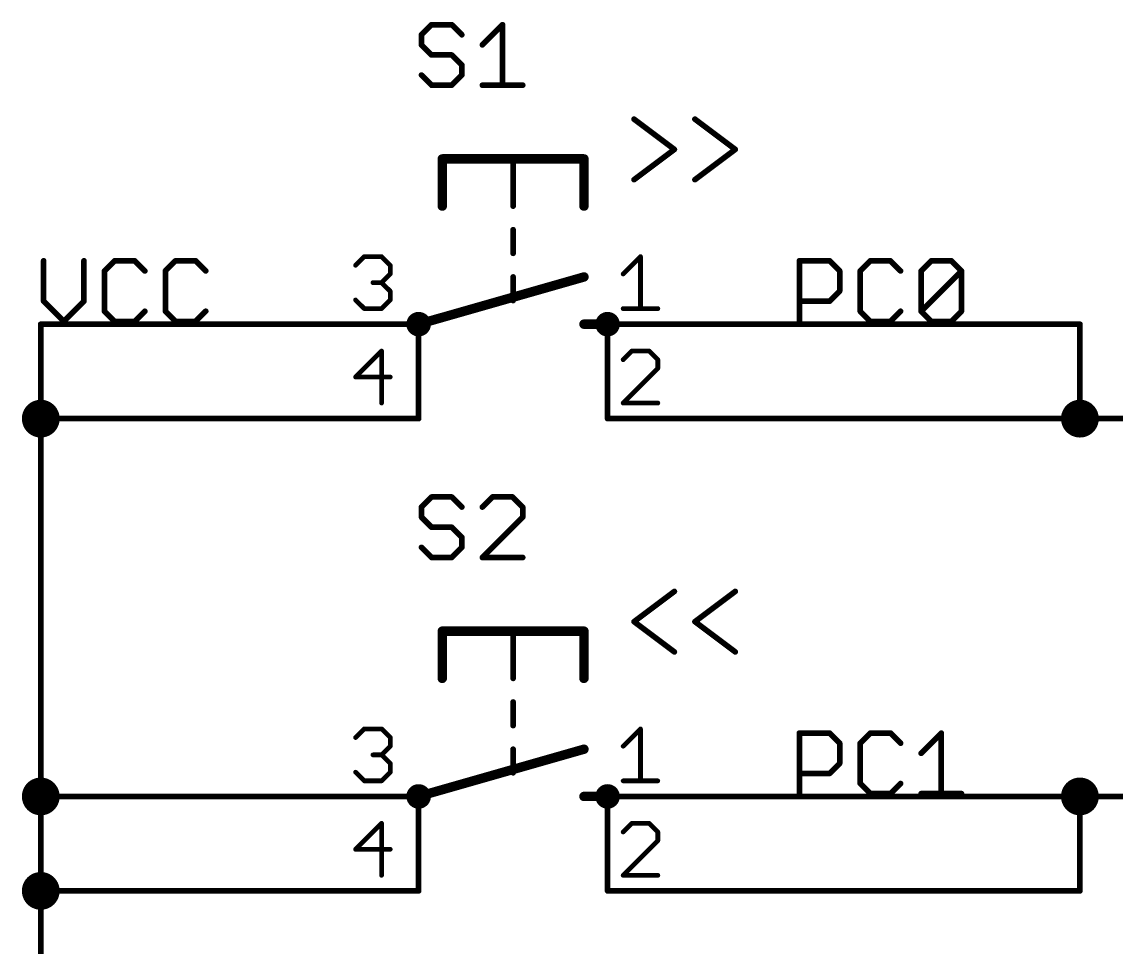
# Model space of a CAD drawing. Extents: x -13 to 211, y -15 to 133.
# Drawn here: x 121.41 to 150.83, y 107.71 to 132.59 of the extents above; entities that cross this region are included whole.
import ezdxf

# ---------------------------------------------------------------- set-up
doc = ezdxf.new("R2010")
doc.units = 0
for name, color, linetype in [('91', 94, 'CONTINUOUS'), ('94', 14, 'CONTINUOUS'), ('95', 251, 'CONTINUOUS'), ('96', 251, 'CONTINUOUS')]:
    doc.layers.add(name, color=color, linetype=linetype)

msp = doc.modelspace()

# ---------------------------------------------------------------- linework, layer by layer
at = {"layer": '91', "const_width": 0.1524}
for points in [[(121.92, 121.92), (121.92, 124.46)], [(121.92, 124.46), (129.54, 124.46)], [(139.7, 124.46), (149.86, 124.46)], [(149.86, 124.46), (149.86, 121.92)], [(121.92, 111.76), (121.92, 121.92)], [(129.54, 121.92), (121.92, 121.92)], [(139.7, 121.92), (149.86, 121.92)], [(121.92, 109.22), (121.92, 111.76)], [(129.54, 111.76), (121.92, 111.76)], [(139.7, 111.76), (149.86, 111.76)], [(149.86, 109.22), (149.86, 111.76)], [(121.92, 99.06), (121.92, 109.22)], [(129.54, 109.22), (121.92, 109.22)], [(139.7, 109.22), (149.86, 109.22)]]:
    msp.add_lwpolyline(points, dxfattribs=at)
at = {"layer": '91'}
for points, const_width in [([(121.9581, 124.46, 1), (121.8819, 124.46)], 0.0762), ([(121.92, 124.4981, 1), (121.92, 124.4219)], 0.0762), ([(129.54, 124.4219, 1), (129.54, 124.4981)], 0.0762), ([(139.7, 124.4981, 1), (139.7, 124.4219)], 0.0762), ([(149.8981, 124.46, 1), (149.8219, 124.46)], 0.0762), ([(149.86, 124.4219, 1), (149.86, 124.4981)], 0.0762), ([(121.92, 121.666, 1), (121.92, 122.174, 1), (121.92, 121.666)], 0.508), ([(149.86, 121.666, 1), (149.86, 122.174, 1), (149.86, 121.666)], 0.508), ([(121.9581, 121.92, 1), (121.8819, 121.92)], 0.0762), ([(121.92, 121.9581, 1), (121.92, 121.8819)], 0.0762), ([(121.8819, 121.92, 1), (121.9581, 121.92)], 0.0762), ([(129.54, 121.8819, 1), (129.54, 121.9581)], 0.0762), ([(139.7, 121.9581, 1), (139.7, 121.8819)], 0.0762), ([(149.8219, 121.92, 1), (149.8981, 121.92)], 0.0762), ([(149.86, 121.8819, 1), (149.86, 121.9581)], 0.0762), ([(121.92, 111.506, 1), (121.92, 112.014, 1), (121.92, 111.506)], 0.508), ([(149.86, 111.506, 1), (149.86, 112.014, 1), (149.86, 111.506)], 0.508), ([(121.9581, 111.76, 1), (121.8819, 111.76)], 0.0762), ([(121.92, 111.7981, 1), (121.92, 111.7219)], 0.0762), ([(129.54, 111.7219, 1), (129.54, 111.7981)], 0.0762), ([(139.7, 111.7981, 1), (139.7, 111.7219)], 0.0762), ([(149.8981, 111.76, 1), (149.8219, 111.76)], 0.0762), ([(149.86, 111.7219, 1), (149.86, 111.7981)], 0.0762), ([(121.8819, 111.76, 1), (121.9581, 111.76)], 0.0762), ([(121.92, 108.966, 1), (121.92, 109.474, 1), (121.92, 108.966)], 0.508), ([(121.9581, 109.22, 1), (121.8819, 109.22)], 0.0762), ([(121.92, 109.2581, 1), (121.92, 109.1819)], 0.0762), ([(121.8819, 109.22, 1), (121.9581, 109.22)], 0.0762), ([(129.54, 109.1819, 1), (129.54, 109.2581)], 0.0762), ([(139.7, 109.2581, 1), (139.7, 109.1819)], 0.0762), ([(149.8219, 109.22, 1), (149.8981, 109.22)], 0.0762), ([(149.86, 109.1819, 1), (149.86, 109.2581)], 0.0762)]:
    msp.add_lwpolyline(points, format="xyb", dxfattribs=dict(at, const_width=const_width))
at = {"layer": '94'}
for points, const_width in [([(132.715, 128.905), (132.715, 127.635)], 0.254), ([(134.62, 128.905), (132.715, 128.905)], 0.254), ([(136.525, 128.905), (134.62, 128.905)], 0.254), ([(134.62, 128.905), (134.62, 127.635)], 0.1524), ([(136.525, 128.905), (136.525, 127.635)], 0.254), ([(134.62, 127), (134.62, 126.365)], 0.1524), ([(132.08, 124.46), (136.525, 125.73)], 0.254), ([(134.62, 125.73), (134.62, 125.095)], 0.1524), ([(129.54, 124.46), (132.08, 124.46)], 0.1524), ([(132.08, 121.92), (132.08, 124.46)], 0.1524), ([(136.525, 124.46), (137.16, 124.46)], 0.254), ([(137.16, 121.92), (137.16, 124.46)], 0.1524), ([(139.7, 124.46), (137.16, 124.46)], 0.1524), ([(129.54, 121.92), (132.08, 121.92)], 0.1524), ([(139.7, 121.92), (137.16, 121.92)], 0.1524), ([(149.86, 121.92), (152.4, 121.92)], 0.1524), ([(132.715, 116.205), (132.715, 114.935)], 0.254), ([(134.62, 116.205), (132.715, 116.205)], 0.254), ([(136.525, 116.205), (134.62, 116.205)], 0.254), ([(134.62, 116.205), (134.62, 114.935)], 0.1524), ([(136.525, 116.205), (136.525, 114.935)], 0.254), ([(134.62, 114.3), (134.62, 113.665)], 0.1524), ([(132.08, 111.76), (136.525, 113.03)], 0.254), ([(134.62, 113.03), (134.62, 112.395)], 0.1524), ([(129.54, 111.76), (132.08, 111.76)], 0.1524), ([(132.08, 109.22), (132.08, 111.76)], 0.1524), ([(136.525, 111.76), (137.16, 111.76)], 0.254), ([(137.16, 109.22), (137.16, 111.76)], 0.1524), ([(139.7, 111.76), (137.16, 111.76)], 0.1524), ([(149.86, 111.76), (152.4, 111.76)], 0.1524), ([(129.54, 109.22), (132.08, 109.22)], 0.1524), ([(139.7, 109.22), (137.16, 109.22)], 0.1524)]:
    msp.add_lwpolyline(points, dxfattribs=dict(at, const_width=const_width))
for points, const_width in [([(132.7785, 128.905, 1), (132.6515, 128.905)], 0.127), ([(132.715, 128.9685, 1), (132.715, 128.8415)], 0.127), ([(134.62, 128.9685, 1), (134.62, 128.8415)], 0.127), ([(134.6581, 128.905, 1), (134.5819, 128.905)], 0.0762), ([(134.62, 128.8415, 1), (134.62, 128.9685)], 0.127), ([(136.5885, 128.905, 1), (136.4615, 128.905)], 0.127), ([(136.525, 128.8415, 1), (136.525, 128.9685)], 0.127), ([(132.6515, 127.635, 1), (132.7785, 127.635)], 0.127), ([(136.4615, 127.635, 1), (136.5885, 127.635)], 0.127), ([(134.5819, 127.635, 1), (134.6581, 127.635)], 0.0762), ([(134.6581, 127, 1), (134.5819, 127)], 0.0762), ([(134.5819, 126.365, 1), (134.6581, 126.365)], 0.0762), ([(134.6581, 125.73, 1), (134.5819, 125.73)], 0.0762), ([(136.5424, 125.6689, 1), (136.5076, 125.7911)], 0.127), ([(134.5819, 125.095, 1), (134.6581, 125.095)], 0.0762), ([(132.08, 124.333, 1), (132.08, 124.587, 1), (132.08, 124.333)], 0.4064), ([(137.16, 124.333, 1), (137.16, 124.587, 1), (137.16, 124.333)], 0.4064), ([(129.54, 124.4981, 1), (129.54, 124.4219)], 0.0762), ([(132.0626, 124.5211, 1), (132.0974, 124.3989)], 0.127), ([(132.1181, 124.46, 1), (132.0419, 124.46)], 0.0762), ([(132.08, 124.4219, 1), (132.08, 124.4981)], 0.0762), ([(136.525, 124.5235, 1), (136.525, 124.3965)], 0.127), ([(137.1981, 124.46, 1), (137.1219, 124.46)], 0.0762), ([(137.16, 124.4981, 1), (137.16, 124.4219)], 0.0762), ([(137.16, 124.3965, 1), (137.16, 124.5235)], 0.127), ([(139.7, 124.4219, 1), (139.7, 124.4981)], 0.0762), ([(129.54, 121.9581, 1), (129.54, 121.8819)], 0.0762), ([(132.0419, 121.92, 1), (132.1181, 121.92)], 0.0762), ([(132.08, 121.8819, 1), (132.08, 121.9581)], 0.0762), ([(137.16, 121.9581, 1), (137.16, 121.8819)], 0.0762), ([(137.1219, 121.92, 1), (137.1981, 121.92)], 0.0762), ([(139.7, 121.8819, 1), (139.7, 121.9581)], 0.0762), ([(149.86, 121.9581, 1), (149.86, 121.8819)], 0.0762), ([(132.7785, 116.205, 1), (132.6515, 116.205)], 0.127), ([(132.715, 116.2685, 1), (132.715, 116.1415)], 0.127), ([(134.62, 116.2685, 1), (134.62, 116.1415)], 0.127), ([(134.6581, 116.205, 1), (134.5819, 116.205)], 0.0762), ([(134.62, 116.1415, 1), (134.62, 116.2685)], 0.127), ([(136.5885, 116.205, 1), (136.4615, 116.205)], 0.127), ([(136.525, 116.1415, 1), (136.525, 116.2685)], 0.127), ([(132.6515, 114.935, 1), (132.7785, 114.935)], 0.127), ([(134.5819, 114.935, 1), (134.6581, 114.935)], 0.0762), ([(136.4615, 114.935, 1), (136.5885, 114.935)], 0.127), ([(134.6581, 114.3, 1), (134.5819, 114.3)], 0.0762), ([(134.5819, 113.665, 1), (134.6581, 113.665)], 0.0762), ([(134.6581, 113.03, 1), (134.5819, 113.03)], 0.0762), ([(136.5424, 112.9689, 1), (136.5076, 113.0911)], 0.127), ([(134.5819, 112.395, 1), (134.6581, 112.395)], 0.0762), ([(129.54, 111.7981, 1), (129.54, 111.7219)], 0.0762), ([(132.08, 111.633, 1), (132.08, 111.887, 1), (132.08, 111.633)], 0.4064), ([(132.0626, 111.8211, 1), (132.0974, 111.6989)], 0.127), ([(132.1181, 111.76, 1), (132.0419, 111.76)], 0.0762), ([(132.08, 111.7219, 1), (132.08, 111.7981)], 0.0762), ([(136.525, 111.8235, 1), (136.525, 111.6965)], 0.127), ([(137.16, 111.633, 1), (137.16, 111.887, 1), (137.16, 111.633)], 0.4064), ([(137.1981, 111.76, 1), (137.1219, 111.76)], 0.0762), ([(137.16, 111.7981, 1), (137.16, 111.7219)], 0.0762), ([(137.16, 111.6965, 1), (137.16, 111.8235)], 0.127), ([(139.7, 111.7219, 1), (139.7, 111.7981)], 0.0762), ([(149.86, 111.7981, 1), (149.86, 111.7219)], 0.0762), ([(129.54, 109.2581, 1), (129.54, 109.1819)], 0.0762), ([(132.0419, 109.22, 1), (132.1181, 109.22)], 0.0762), ([(132.08, 109.1819, 1), (132.08, 109.2581)], 0.0762), ([(137.16, 109.2581, 1), (137.16, 109.1819)], 0.0762), ([(137.1219, 109.22, 1), (137.1981, 109.22)], 0.0762), ([(139.7, 109.1819, 1), (139.7, 109.2581)], 0.0762)]:
    msp.add_lwpolyline(points, format="xyb", dxfattribs=dict(at, const_width=const_width))
at = {"layer": '95'}
for points, const_width in [([(132.4274, 132.5132), (132.1562, 132.242)], 0.1524), ([(132.9697, 132.5132), (132.4274, 132.5132)], 0.1524), ([(133.2409, 132.242), (132.9697, 132.5132)], 0.1524), ([(133.7934, 131.9709), (134.3357, 132.5132)], 0.1524), ([(134.3357, 132.5132), (134.3357, 130.8862)], 0.1524), ([(132.1562, 132.242), (132.1562, 131.9709)], 0.1524), ([(132.1562, 131.9709), (132.4274, 131.6997)], 0.1524), ([(132.4274, 131.6997), (132.9697, 131.6997)], 0.1524), ([(132.9697, 131.6997), (133.2409, 131.4285)], 0.1524), ([(132.4274, 130.8862), (132.1562, 131.1574)], 0.1524), ([(133.2409, 131.1574), (132.9697, 130.8862)], 0.1524), ([(133.2409, 131.4285), (133.2409, 131.1574)], 0.1524), ([(132.9697, 130.8862), (132.4274, 130.8862)], 0.1524), ([(133.7934, 130.8862), (134.878, 130.8862)], 0.1524), ([(121.9962, 126.1632), (121.9962, 125.0785)], 0.1524), ([(123.0809, 125.0785), (123.0809, 126.1632)], 0.1524), ([(123.9045, 126.1632), (123.6334, 125.892)], 0.1524), ([(124.4469, 126.1632), (123.9045, 126.1632)], 0.1524), ([(124.718, 125.892), (124.4469, 126.1632)], 0.1524), ([(125.5417, 126.1632), (125.2705, 125.892)], 0.1524), ([(126.084, 126.1632), (125.5417, 126.1632)], 0.1524), ([(126.3552, 125.892), (126.084, 126.1632)], 0.1524), ([(130.3846, 126.0443), (130.6177, 126.2773)], 0.127), ([(130.6177, 126.2773), (131.0837, 126.2773)], 0.127), ([(131.0837, 126.2773), (131.3168, 126.0443)], 0.127), ([(137.5791, 125.8112), (138.0452, 126.2773)], 0.127), ([(138.0452, 126.2773), (138.0452, 124.8791)], 0.127), ([(142.3162, 124.5362), (142.3162, 126.1632)], 0.1524), ([(142.3162, 126.1632), (143.1297, 126.1632)], 0.1524), ([(143.1297, 126.1632), (143.4009, 125.892)], 0.1524), ([(144.2245, 126.1632), (143.9534, 125.892)], 0.1524), ([(144.7669, 126.1632), (144.2245, 126.1632)], 0.1524), ([(145.038, 125.892), (144.7669, 126.1632)], 0.1524), ([(145.5905, 125.892), (145.8617, 126.1632)], 0.1524), ([(145.8617, 126.1632), (146.404, 126.1632)], 0.1524), ([(146.404, 126.1632), (146.6752, 125.892)], 0.1524), ([(123.6334, 125.892), (123.6334, 124.8074)], 0.1524), ([(125.2705, 125.892), (125.2705, 124.8074)], 0.1524), ([(131.3168, 126.0443), (131.3168, 125.8112)], 0.127), ([(143.4009, 125.892), (143.4009, 125.3497)], 0.1524), ([(143.9534, 125.892), (143.9534, 124.8074)], 0.1524), ([(145.5905, 124.8074), (145.5905, 125.892)], 0.1524), ([(145.5905, 124.8074), (146.6752, 125.892)], 0.1524), ([(146.6752, 125.892), (146.6752, 124.8074)], 0.1524), ([(131.0837, 125.5782), (130.8507, 125.5782)], 0.127), ([(131.3168, 125.8112), (131.0837, 125.5782)], 0.127), ([(131.0837, 125.5782), (131.3168, 125.3452)], 0.127), ([(131.3168, 125.3452), (131.3168, 125.1121)], 0.127), ([(143.4009, 125.3497), (143.1297, 125.0785)], 0.1524), ([(121.9962, 125.0785), (122.5385, 124.5362)], 0.1524), ([(122.5385, 124.5362), (123.0809, 125.0785)], 0.1524), ([(130.6177, 124.8791), (130.3846, 125.1121)], 0.127), ([(131.3168, 125.1121), (131.0837, 124.8791)], 0.127), ([(143.1297, 125.0785), (142.3162, 125.0785)], 0.1524), ([(123.6334, 124.8074), (123.9045, 124.5362)], 0.1524), ([(124.4469, 124.5362), (124.718, 124.8074)], 0.1524), ([(125.2705, 124.8074), (125.5417, 124.5362)], 0.1524), ([(126.084, 124.5362), (126.3552, 124.8074)], 0.1524), ([(131.0837, 124.8791), (130.6177, 124.8791)], 0.127), ([(137.5791, 124.8791), (138.5112, 124.8791)], 0.127), ([(143.9534, 124.8074), (144.2245, 124.5362)], 0.1524), ([(144.7669, 124.5362), (145.038, 124.8074)], 0.1524), ([(145.8617, 124.5362), (145.5905, 124.8074)], 0.1524), ([(146.6752, 124.8074), (146.404, 124.5362)], 0.1524), ([(123.9045, 124.5362), (124.4469, 124.5362)], 0.1524), ([(125.5417, 124.5362), (126.084, 124.5362)], 0.1524), ([(144.2245, 124.5362), (144.7669, 124.5362)], 0.1524), ([(146.404, 124.5362), (145.8617, 124.5362)], 0.1524), ([(131.0837, 123.7373), (130.3846, 123.0382)], 0.127), ([(131.0837, 122.3391), (131.0837, 123.7373)], 0.127), ([(137.8121, 123.7373), (137.5791, 123.5043)], 0.127), ([(138.2782, 123.7373), (137.8121, 123.7373)], 0.127), ([(138.5112, 123.5043), (138.2782, 123.7373)], 0.127), ([(137.5791, 122.3391), (138.5112, 123.2712)], 0.127), ([(138.5112, 123.2712), (138.5112, 123.5043)], 0.127), ([(130.3846, 123.0382), (131.3168, 123.0382)], 0.127), ([(138.5112, 122.3391), (137.5791, 122.3391)], 0.127), ([(132.4274, 119.8132), (132.1562, 119.542)], 0.1524), ([(132.9697, 119.8132), (132.4274, 119.8132)], 0.1524), ([(133.2409, 119.542), (132.9697, 119.8132)], 0.1524), ([(134.0645, 119.8132), (133.7934, 119.542)], 0.1524), ([(134.6069, 119.8132), (134.0645, 119.8132)], 0.1524), ([(134.878, 119.542), (134.6069, 119.8132)], 0.1524), ([(132.1562, 119.542), (132.1562, 119.2709)], 0.1524), ([(134.878, 119.2709), (134.878, 119.542)], 0.1524), ([(132.1562, 119.2709), (132.4274, 118.9997)], 0.1524), ([(133.7934, 118.1862), (134.878, 119.2709)], 0.1524), ([(132.4274, 118.9997), (132.9697, 118.9997)], 0.1524), ([(132.9697, 118.9997), (133.2409, 118.7285)], 0.1524), ([(133.2409, 118.7285), (133.2409, 118.4574)], 0.1524), ([(132.4274, 118.1862), (132.1562, 118.4574)], 0.1524), ([(133.2409, 118.4574), (132.9697, 118.1862)], 0.1524), ([(132.9697, 118.1862), (132.4274, 118.1862)], 0.1524), ([(134.878, 118.1862), (133.7934, 118.1862)], 0.1524), ([(130.3846, 113.3443), (130.6177, 113.5773)], 0.127), ([(130.6177, 113.5773), (131.0837, 113.5773)], 0.127), ([(131.0837, 113.5773), (131.3168, 113.3443)], 0.127), ([(137.5791, 113.1112), (138.0452, 113.5773)], 0.127), ([(138.0452, 113.5773), (138.0452, 112.1791)], 0.127), ([(131.3168, 113.3443), (131.3168, 113.1112)], 0.127), ([(142.3162, 111.8362), (142.3162, 113.4632)], 0.1524), ([(142.3162, 113.4632), (143.1297, 113.4632)], 0.1524), ([(143.1297, 113.4632), (143.4009, 113.192)], 0.1524), ([(144.2245, 113.4632), (143.9534, 113.192)], 0.1524), ([(144.7669, 113.4632), (144.2245, 113.4632)], 0.1524), ([(145.038, 113.192), (144.7669, 113.4632)], 0.1524), ([(145.5905, 112.9209), (146.1328, 113.4632)], 0.1524), ([(146.1328, 113.4632), (146.1328, 111.8362)], 0.1524), ([(131.3168, 113.1112), (131.0837, 112.8782)], 0.127), ([(143.4009, 113.192), (143.4009, 112.6497)], 0.1524), ([(143.9534, 113.192), (143.9534, 112.1074)], 0.1524), ([(131.0837, 112.8782), (130.8507, 112.8782)], 0.127), ([(131.0837, 112.8782), (131.3168, 112.6452)], 0.127), ([(131.3168, 112.6452), (131.3168, 112.4121)], 0.127), ([(143.4009, 112.6497), (143.1297, 112.3785)], 0.1524), ([(130.6177, 112.1791), (130.3846, 112.4121)], 0.127), ([(131.3168, 112.4121), (131.0837, 112.1791)], 0.127), ([(143.1297, 112.3785), (142.3162, 112.3785)], 0.1524), ([(131.0837, 112.1791), (130.6177, 112.1791)], 0.127), ([(137.5791, 112.1791), (138.5112, 112.1791)], 0.127), ([(143.9534, 112.1074), (144.2245, 111.8362)], 0.1524), ([(144.7669, 111.8362), (145.038, 112.1074)], 0.1524), ([(144.2245, 111.8362), (144.7669, 111.8362)], 0.1524), ([(145.5905, 111.8362), (146.6752, 111.8362)], 0.1524), ([(131.0837, 111.0373), (130.3846, 110.3382)], 0.127), ([(131.0837, 109.6391), (131.0837, 111.0373)], 0.127), ([(137.8121, 111.0373), (137.5791, 110.8043)], 0.127), ([(138.2782, 111.0373), (137.8121, 111.0373)], 0.127), ([(138.5112, 110.8043), (138.2782, 111.0373)], 0.127), ([(137.5791, 109.6391), (138.5112, 110.5712)], 0.127), ([(138.5112, 110.5712), (138.5112, 110.8043)], 0.127), ([(130.3846, 110.3382), (131.3168, 110.3382)], 0.127), ([(138.5112, 109.6391), (137.5791, 109.6391)], 0.127)]:
    msp.add_lwpolyline(points, dxfattribs=dict(at, const_width=const_width))
for points, const_width in [([(132.4274, 132.5513, 1), (132.4274, 132.4751)], 0.0762), ([(132.4543, 132.4862, 1), (132.4004, 132.5401)], 0.0762), ([(132.9966, 132.5401, 1), (132.9428, 132.4862)], 0.0762), ([(132.9697, 132.4751, 1), (132.9697, 132.5513)], 0.0762), ([(134.3738, 132.5132, 1), (134.2976, 132.5132)], 0.0762), ([(134.3626, 132.4862, 1), (134.3087, 132.5401)], 0.0762), ([(132.1943, 132.242, 1), (132.1181, 132.242)], 0.0762), ([(132.1293, 132.269, 1), (132.1831, 132.2151)], 0.0762), ([(133.2139, 132.2151, 1), (133.2678, 132.269)], 0.0762), ([(132.1831, 131.9978, 1), (132.1293, 131.9439)], 0.0762), ([(132.1181, 131.9709, 1), (132.1943, 131.9709)], 0.0762), ([(133.7664, 131.9978, 1), (133.8203, 131.9439)], 0.0762), ([(132.4274, 131.7378, 1), (132.4274, 131.6616)], 0.0762), ([(132.4004, 131.6728, 1), (132.4543, 131.7266)], 0.0762), ([(132.9966, 131.7266, 1), (132.9428, 131.6728)], 0.0762), ([(132.9697, 131.6616, 1), (132.9697, 131.7378)], 0.0762), ([(132.1831, 131.1843, 1), (132.1293, 131.1304)], 0.0762), ([(133.279, 131.4285, 1), (133.2028, 131.4285)], 0.0762), ([(133.2139, 131.4016, 1), (133.2678, 131.4555)], 0.0762), ([(133.2678, 131.1304, 1), (133.2139, 131.1843)], 0.0762), ([(132.4274, 130.9243, 1), (132.4274, 130.8481)], 0.0762), ([(132.4004, 130.8593, 1), (132.4543, 130.9131)], 0.0762), ([(132.9428, 130.9131, 1), (132.9966, 130.8593)], 0.0762), ([(132.9697, 130.8481, 1), (132.9697, 130.9243)], 0.0762), ([(133.2028, 131.1574, 1), (133.279, 131.1574)], 0.0762), ([(133.7934, 130.9243, 1), (133.7934, 130.8481)], 0.0762), ([(134.878, 130.8481, 1), (134.878, 130.9243)], 0.0762), ([(134.2976, 130.8862, 1), (134.3738, 130.8862)], 0.0762), ([(122.0343, 126.1632, 1), (121.9581, 126.1632)], 0.0762), ([(123.119, 126.1632, 1), (123.0428, 126.1632)], 0.0762), ([(123.9045, 126.2013, 1), (123.9045, 126.1251)], 0.0762), ([(123.9315, 126.1362, 1), (123.8776, 126.1901)], 0.0762), ([(124.4738, 126.1901, 1), (124.4199, 126.1362)], 0.0762), ([(124.4469, 126.1251, 1), (124.4469, 126.2013)], 0.0762), ([(125.5417, 126.2013, 1), (125.5417, 126.1251)], 0.0762), ([(125.5686, 126.1362, 1), (125.5147, 126.1901)], 0.0762), ([(126.1109, 126.1901, 1), (126.0571, 126.1362)], 0.0762), ([(126.084, 126.1251, 1), (126.084, 126.2013)], 0.0762), ([(130.6177, 126.309, 1), (130.6177, 126.2455)], 0.0635), ([(130.6401, 126.2548, 1), (130.5952, 126.2997)], 0.0635), ([(131.1062, 126.2997, 1), (131.0613, 126.2548)], 0.0635), ([(131.0837, 126.2455, 1), (131.0837, 126.309)], 0.0635), ([(138.0769, 126.2773, 1), (138.0134, 126.2773)], 0.0635), ([(138.0676, 126.2548, 1), (138.0227, 126.2997)], 0.0635), ([(142.3543, 126.1632, 1), (142.2781, 126.1632)], 0.0762), ([(142.3162, 126.2013, 1), (142.3162, 126.1251)], 0.0762), ([(143.1566, 126.1901, 1), (143.1028, 126.1362)], 0.0762), ([(143.1297, 126.1251, 1), (143.1297, 126.2013)], 0.0762), ([(144.2245, 126.2013, 1), (144.2245, 126.1251)], 0.0762), ([(144.2515, 126.1362, 1), (144.1976, 126.1901)], 0.0762), ([(144.7938, 126.1901, 1), (144.7399, 126.1362)], 0.0762), ([(144.7669, 126.1251, 1), (144.7669, 126.2013)], 0.0762), ([(145.8617, 126.2013, 1), (145.8617, 126.1251)], 0.0762), ([(145.8886, 126.1362, 1), (145.8347, 126.1901)], 0.0762), ([(146.4309, 126.1901, 1), (146.3771, 126.1362)], 0.0762), ([(146.404, 126.1251, 1), (146.404, 126.2013)], 0.0762), ([(123.6064, 125.919, 1), (123.6603, 125.8651)], 0.0762), ([(123.6715, 125.892, 1), (123.5953, 125.892)], 0.0762), ([(124.6911, 125.8651, 1), (124.745, 125.919)], 0.0762), ([(125.3086, 125.892, 1), (125.2324, 125.892)], 0.0762), ([(125.2436, 125.919, 1), (125.2975, 125.8651)], 0.0762), ([(126.3282, 125.8651, 1), (126.3821, 125.919)], 0.0762), ([(130.3622, 126.0667, 1), (130.4071, 126.0218)], 0.0635), ([(131.3485, 126.0443, 1), (131.285, 126.0443)], 0.0635), ([(131.2943, 126.0218, 1), (131.3392, 126.0667)], 0.0635), ([(143.439, 125.892, 1), (143.3628, 125.892)], 0.0762), ([(143.3739, 125.8651, 1), (143.4278, 125.919)], 0.0762), ([(143.9264, 125.919, 1), (143.9803, 125.8651)], 0.0762), ([(143.9915, 125.892, 1), (143.9153, 125.892)], 0.0762), ([(145.0111, 125.8651, 1), (145.065, 125.919)], 0.0762), ([(145.6286, 125.892, 1), (145.5524, 125.892)], 0.0762), ([(145.5636, 125.919, 1), (145.6175, 125.8651)], 0.0762), ([(146.7133, 125.892, 1), (146.6371, 125.892)], 0.0762), ([(146.7021, 125.8651, 1), (146.6482, 125.919)], 0.0762), ([(146.6482, 125.8651, 1), (146.7021, 125.919)], 0.0762), ([(130.8507, 125.6099, 1), (130.8507, 125.5464)], 0.0635), ([(131.1062, 125.6006, 1), (131.0613, 125.5557)], 0.0635), ([(131.0613, 125.6006, 1), (131.1062, 125.5557)], 0.0635), ([(131.0837, 125.5464, 1), (131.0837, 125.6099)], 0.0635), ([(131.285, 125.8112, 1), (131.3485, 125.8112)], 0.0635), ([(131.3392, 125.7888, 1), (131.2943, 125.8337)], 0.0635), ([(137.5566, 125.8337, 1), (137.6016, 125.7888)], 0.0635), ([(131.3485, 125.3452, 1), (131.285, 125.3452)], 0.0635), ([(131.2943, 125.3227, 1), (131.3392, 125.3676)], 0.0635), ([(143.3628, 125.3497, 1), (143.439, 125.3497)], 0.0762), ([(143.4278, 125.3228, 1), (143.3739, 125.3766)], 0.0762), ([(122.0231, 125.1055, 1), (121.9693, 125.0516)], 0.0762), ([(121.9581, 125.0785, 1), (122.0343, 125.0785)], 0.0762), ([(123.0428, 125.0785, 1), (123.119, 125.0785)], 0.0762), ([(123.1078, 125.0516, 1), (123.0539, 125.1055)], 0.0762), ([(130.4071, 125.1346, 1), (130.3622, 125.0897)], 0.0635), ([(131.285, 125.1121, 1), (131.3485, 125.1121)], 0.0635), ([(131.3392, 125.0897, 1), (131.2943, 125.1346)], 0.0635), ([(142.3162, 125.1166, 1), (142.3162, 125.0404)], 0.0762), ([(143.1028, 125.1055, 1), (143.1566, 125.0516)], 0.0762), ([(143.1297, 125.0404, 1), (143.1297, 125.1166)], 0.0762), ([(123.6603, 124.8343, 1), (123.6064, 124.7804)], 0.0762), ([(123.5953, 124.8074, 1), (123.6715, 124.8074)], 0.0762), ([(124.745, 124.7804, 1), (124.6911, 124.8343)], 0.0762), ([(125.2975, 124.8343, 1), (125.2436, 124.7804)], 0.0762), ([(125.2324, 124.8074, 1), (125.3086, 124.8074)], 0.0762), ([(126.3821, 124.7804, 1), (126.3282, 124.8343)], 0.0762), ([(130.6177, 124.9109, 1), (130.6177, 124.8474)], 0.0635), ([(130.5952, 124.8566, 1), (130.6401, 124.9016)], 0.0635), ([(131.0613, 124.9016, 1), (131.1062, 124.8566)], 0.0635), ([(131.0837, 124.8474, 1), (131.0837, 124.9109)], 0.0635), ([(137.5791, 124.9109, 1), (137.5791, 124.8474)], 0.0635), ([(138.0134, 124.8791, 1), (138.0769, 124.8791)], 0.0635), ([(138.5112, 124.8474, 1), (138.5112, 124.9109)], 0.0635), ([(143.9803, 124.8343, 1), (143.9264, 124.7804)], 0.0762), ([(143.9153, 124.8074, 1), (143.9915, 124.8074)], 0.0762), ([(145.065, 124.7804, 1), (145.0111, 124.8343)], 0.0762), ([(145.6175, 124.8343, 1), (145.5636, 124.7804)], 0.0762), ([(145.5636, 124.8343, 1), (145.6175, 124.7804)], 0.0762), ([(145.5524, 124.8074, 1), (145.6286, 124.8074)], 0.0762), ([(146.6371, 124.8074, 1), (146.7133, 124.8074)], 0.0762), ([(146.7021, 124.7804, 1), (146.6482, 124.8343)], 0.0762), ([(122.5116, 124.5631, 1), (122.5655, 124.5093)], 0.0762), ([(122.5116, 124.5093, 1), (122.5655, 124.5631)], 0.0762), ([(123.9045, 124.5743, 1), (123.9045, 124.4981)], 0.0762), ([(123.8776, 124.5093, 1), (123.9315, 124.5631)], 0.0762), ([(124.4199, 124.5631, 1), (124.4738, 124.5093)], 0.0762), ([(124.4469, 124.4981, 1), (124.4469, 124.5743)], 0.0762), ([(125.5417, 124.5743, 1), (125.5417, 124.4981)], 0.0762), ([(125.5147, 124.5093, 1), (125.5686, 124.5631)], 0.0762), ([(126.0571, 124.5631, 1), (126.1109, 124.5093)], 0.0762), ([(126.084, 124.4981, 1), (126.084, 124.5743)], 0.0762), ([(142.2781, 124.5362, 1), (142.3543, 124.5362)], 0.0762), ([(144.2245, 124.5743, 1), (144.2245, 124.4981)], 0.0762), ([(144.1976, 124.5093, 1), (144.2515, 124.5631)], 0.0762), ([(144.7399, 124.5631, 1), (144.7938, 124.5093)], 0.0762), ([(144.7669, 124.4981, 1), (144.7669, 124.5743)], 0.0762), ([(145.8617, 124.5743, 1), (145.8617, 124.4981)], 0.0762), ([(145.8347, 124.5093, 1), (145.8886, 124.5631)], 0.0762), ([(146.3771, 124.5631, 1), (146.4309, 124.5093)], 0.0762), ([(146.404, 124.4981, 1), (146.404, 124.5743)], 0.0762), ([(131.1155, 123.7373, 1), (131.052, 123.7373)], 0.0635), ([(131.1062, 123.7148, 1), (131.0613, 123.7597)], 0.0635), ([(137.8121, 123.769, 1), (137.8121, 123.7055)], 0.0635), ([(137.8346, 123.7148, 1), (137.7897, 123.7597)], 0.0635), ([(138.3006, 123.7597, 1), (138.2557, 123.7148)], 0.0635), ([(138.2782, 123.7055, 1), (138.2782, 123.769)], 0.0635), ([(137.5566, 123.5267, 1), (137.6016, 123.4818)], 0.0635), ([(138.543, 123.5043, 1), (138.4795, 123.5043)], 0.0635), ([(138.4795, 123.2712, 1), (138.543, 123.2712)], 0.0635), ([(138.4888, 123.4818, 1), (138.5337, 123.5267)], 0.0635), ([(138.5337, 123.2488, 1), (138.4888, 123.2937)], 0.0635), ([(130.3846, 123.0699, 1), (130.3846, 123.0064)], 0.0635), ([(130.3622, 123.0606, 1), (130.4071, 123.0157)], 0.0635), ([(131.3168, 123.0064, 1), (131.3168, 123.0699)], 0.0635), ([(137.5791, 122.3709, 1), (137.5791, 122.3073)], 0.0635), ([(138.5112, 122.3073, 1), (138.5112, 122.3709)], 0.0635), ([(131.052, 122.3391, 1), (131.1155, 122.3391)], 0.0635), ([(137.5566, 122.3616, 1), (137.6016, 122.3166)], 0.0635), ([(132.4274, 119.8513, 1), (132.4274, 119.7751)], 0.0762), ([(132.4543, 119.7862, 1), (132.4004, 119.8401)], 0.0762), ([(132.9966, 119.8401, 1), (132.9428, 119.7862)], 0.0762), ([(132.9697, 119.7751, 1), (132.9697, 119.8513)], 0.0762), ([(134.0645, 119.8513, 1), (134.0645, 119.7751)], 0.0762), ([(134.0915, 119.7862, 1), (134.0376, 119.8401)], 0.0762), ([(134.6338, 119.8401, 1), (134.5799, 119.7862)], 0.0762), ([(134.6069, 119.7751, 1), (134.6069, 119.8513)], 0.0762), ([(132.1943, 119.542, 1), (132.1181, 119.542)], 0.0762), ([(132.1293, 119.569, 1), (132.1831, 119.5151)], 0.0762), ([(133.2139, 119.5151, 1), (133.2678, 119.569)], 0.0762), ([(133.7664, 119.569, 1), (133.8203, 119.5151)], 0.0762), ([(134.9161, 119.542, 1), (134.8399, 119.542)], 0.0762), ([(134.8511, 119.5151, 1), (134.905, 119.569)], 0.0762), ([(132.1831, 119.2978, 1), (132.1293, 119.2439)], 0.0762), ([(132.1181, 119.2709, 1), (132.1943, 119.2709)], 0.0762), ([(134.8399, 119.2709, 1), (134.9161, 119.2709)], 0.0762), ([(134.905, 119.2439, 1), (134.8511, 119.2978)], 0.0762), ([(132.4274, 119.0378, 1), (132.4274, 118.9616)], 0.0762), ([(132.4004, 118.9728, 1), (132.4543, 119.0266)], 0.0762), ([(132.9966, 119.0266, 1), (132.9428, 118.9728)], 0.0762), ([(132.9697, 118.9616, 1), (132.9697, 119.0378)], 0.0762), ([(133.279, 118.7285, 1), (133.2028, 118.7285)], 0.0762), ([(133.2139, 118.7016, 1), (133.2678, 118.7555)], 0.0762), ([(132.1831, 118.4843, 1), (132.1293, 118.4304)], 0.0762), ([(133.2028, 118.4574, 1), (133.279, 118.4574)], 0.0762), ([(133.2678, 118.4304, 1), (133.2139, 118.4843)], 0.0762), ([(132.4274, 118.2243, 1), (132.4274, 118.1481)], 0.0762), ([(132.4004, 118.1593, 1), (132.4543, 118.2131)], 0.0762), ([(132.9428, 118.2131, 1), (132.9966, 118.1593)], 0.0762), ([(132.9697, 118.1481, 1), (132.9697, 118.2243)], 0.0762), ([(133.7934, 118.2243, 1), (133.7934, 118.1481)], 0.0762), ([(133.7664, 118.2131, 1), (133.8203, 118.1593)], 0.0762), ([(134.878, 118.1481, 1), (134.878, 118.2243)], 0.0762), ([(130.6177, 113.609, 1), (130.6177, 113.5455)], 0.0635), ([(130.6401, 113.5548, 1), (130.5952, 113.5997)], 0.0635), ([(131.1062, 113.5997, 1), (131.0613, 113.5548)], 0.0635), ([(131.0837, 113.5455, 1), (131.0837, 113.609)], 0.0635), ([(138.0769, 113.5773, 1), (138.0134, 113.5773)], 0.0635), ([(138.0676, 113.5548, 1), (138.0227, 113.5997)], 0.0635), ([(130.3622, 113.3667, 1), (130.4071, 113.3218)], 0.0635), ([(131.3485, 113.3443, 1), (131.285, 113.3443)], 0.0635), ([(131.2943, 113.3218, 1), (131.3392, 113.3667)], 0.0635), ([(142.3543, 113.4632, 1), (142.2781, 113.4632)], 0.0762), ([(142.3162, 113.5013, 1), (142.3162, 113.4251)], 0.0762), ([(143.1566, 113.4901, 1), (143.1028, 113.4362)], 0.0762), ([(143.1297, 113.4251, 1), (143.1297, 113.5013)], 0.0762), ([(144.2245, 113.5013, 1), (144.2245, 113.4251)], 0.0762), ([(144.2515, 113.4362, 1), (144.1976, 113.4901)], 0.0762), ([(144.7938, 113.4901, 1), (144.7399, 113.4362)], 0.0762), ([(144.7669, 113.4251, 1), (144.7669, 113.5013)], 0.0762), ([(146.1709, 113.4632, 1), (146.0947, 113.4632)], 0.0762), ([(146.1598, 113.4362, 1), (146.1059, 113.4901)], 0.0762), ([(131.285, 113.1112, 1), (131.3485, 113.1112)], 0.0635), ([(131.3392, 113.0888, 1), (131.2943, 113.1337)], 0.0635), ([(137.5566, 113.1337, 1), (137.6016, 113.0888)], 0.0635), ([(143.439, 113.192, 1), (143.3628, 113.192)], 0.0762), ([(143.3739, 113.1651, 1), (143.4278, 113.219)], 0.0762), ([(143.9264, 113.219, 1), (143.9803, 113.1651)], 0.0762), ([(143.9915, 113.192, 1), (143.9153, 113.192)], 0.0762), ([(145.0111, 113.1651, 1), (145.065, 113.219)], 0.0762), ([(145.5636, 112.9478, 1), (145.6175, 112.8939)], 0.0762), ([(130.8507, 112.9099, 1), (130.8507, 112.8464)], 0.0635), ([(131.1062, 112.9006, 1), (131.0613, 112.8557)], 0.0635), ([(131.0613, 112.9006, 1), (131.1062, 112.8557)], 0.0635), ([(131.0837, 112.8464, 1), (131.0837, 112.9099)], 0.0635), ([(131.3485, 112.6452, 1), (131.285, 112.6452)], 0.0635), ([(131.2943, 112.6227, 1), (131.3392, 112.6676)], 0.0635), ([(143.3628, 112.6497, 1), (143.439, 112.6497)], 0.0762), ([(143.4278, 112.6228, 1), (143.3739, 112.6766)], 0.0762), ([(130.4071, 112.4346, 1), (130.3622, 112.3897)], 0.0635), ([(131.285, 112.4121, 1), (131.3485, 112.4121)], 0.0635), ([(131.3392, 112.3897, 1), (131.2943, 112.4346)], 0.0635), ([(142.3162, 112.4166, 1), (142.3162, 112.3404)], 0.0762), ([(143.1028, 112.4055, 1), (143.1566, 112.3516)], 0.0762), ([(143.1297, 112.3404, 1), (143.1297, 112.4166)], 0.0762), ([(130.6177, 112.2109, 1), (130.6177, 112.1474)], 0.0635), ([(130.5952, 112.1566, 1), (130.6401, 112.2016)], 0.0635), ([(131.0613, 112.2016, 1), (131.1062, 112.1566)], 0.0635), ([(131.0837, 112.1474, 1), (131.0837, 112.2109)], 0.0635), ([(137.5791, 112.2109, 1), (137.5791, 112.1474)], 0.0635), ([(138.0134, 112.1791, 1), (138.0769, 112.1791)], 0.0635), ([(138.5112, 112.1474, 1), (138.5112, 112.2109)], 0.0635), ([(143.9803, 112.1343, 1), (143.9264, 112.0804)], 0.0762), ([(143.9153, 112.1074, 1), (143.9915, 112.1074)], 0.0762), ([(145.065, 112.0804, 1), (145.0111, 112.1343)], 0.0762), ([(142.2781, 111.8362, 1), (142.3543, 111.8362)], 0.0762), ([(144.2245, 111.8743, 1), (144.2245, 111.7981)], 0.0762), ([(144.1976, 111.8093, 1), (144.2515, 111.8631)], 0.0762), ([(144.7399, 111.8631, 1), (144.7938, 111.8093)], 0.0762), ([(144.7669, 111.7981, 1), (144.7669, 111.8743)], 0.0762), ([(145.5905, 111.8743, 1), (145.5905, 111.7981)], 0.0762), ([(146.0947, 111.8362, 1), (146.1709, 111.8362)], 0.0762), ([(146.6752, 111.7981, 1), (146.6752, 111.8743)], 0.0762), ([(131.1155, 111.0373, 1), (131.052, 111.0373)], 0.0635), ([(131.1062, 111.0148, 1), (131.0613, 111.0597)], 0.0635), ([(137.8121, 111.069, 1), (137.8121, 111.0055)], 0.0635), ([(137.8346, 111.0148, 1), (137.7897, 111.0597)], 0.0635), ([(138.3006, 111.0597, 1), (138.2557, 111.0148)], 0.0635), ([(138.2782, 111.0055, 1), (138.2782, 111.069)], 0.0635), ([(137.5566, 110.8267, 1), (137.6016, 110.7818)], 0.0635), ([(138.543, 110.8043, 1), (138.4795, 110.8043)], 0.0635), ([(138.4888, 110.7818, 1), (138.5337, 110.8267)], 0.0635), ([(138.5337, 110.5488, 1), (138.4888, 110.5937)], 0.0635), ([(130.3846, 110.3699, 1), (130.3846, 110.3064)], 0.0635), ([(130.3622, 110.3606, 1), (130.4071, 110.3157)], 0.0635), ([(131.3168, 110.3064, 1), (131.3168, 110.3699)], 0.0635), ([(138.4795, 110.5712, 1), (138.543, 110.5712)], 0.0635), ([(131.052, 109.6391, 1), (131.1155, 109.6391)], 0.0635), ([(137.5566, 109.6616, 1), (137.6016, 109.6166)], 0.0635), ([(137.5791, 109.6709, 1), (137.5791, 109.6073)], 0.0635), ([(138.5112, 109.6073, 1), (138.5112, 109.6709)], 0.0635)]:
    msp.add_lwpolyline(points, format="xyb", dxfattribs=dict(at, const_width=const_width))
at = {"layer": '96', "const_width": 0.1524}
for points in [[(137.8712, 129.9732), (138.9559, 129.1597)], [(139.5084, 129.9732), (140.593, 129.1597)], [(138.9559, 129.1597), (137.8712, 128.3462)], [(140.593, 129.1597), (139.5084, 128.3462)], [(138.9559, 117.2732), (137.8712, 116.4597)], [(140.593, 117.2732), (139.5084, 116.4597)], [(137.8712, 116.4597), (138.9559, 115.6462)], [(139.5084, 116.4597), (140.593, 115.6462)]]:
    msp.add_lwpolyline(points, dxfattribs=at)
at = {"layer": '96', "const_width": 0.0762}
for points in [[(137.8941, 130.0037, 1), (137.8483, 129.9427)], [(139.5312, 130.0037, 1), (139.4855, 129.9427)], [(138.9787, 129.1292, 1), (138.933, 129.1902)], [(138.933, 129.1292, 1), (138.9787, 129.1902)], [(140.6159, 129.1292, 1), (140.5702, 129.1902)], [(140.5702, 129.1292, 1), (140.6159, 129.1902)], [(137.8483, 128.3767, 1), (137.8941, 128.3157)], [(139.4855, 128.3767, 1), (139.5312, 128.3157)], [(138.9787, 117.2427, 1), (138.933, 117.3037)], [(140.6159, 117.2427, 1), (140.5702, 117.3037)], [(137.8941, 116.4902, 1), (137.8483, 116.4292)], [(137.8483, 116.4902, 1), (137.8941, 116.4292)], [(139.5312, 116.4902, 1), (139.4855, 116.4292)], [(139.4855, 116.4902, 1), (139.5312, 116.4292)], [(138.933, 115.6157, 1), (138.9787, 115.6767)], [(140.5702, 115.6157, 1), (140.6159, 115.6767)]]:
    msp.add_lwpolyline(points, format="xyb", dxfattribs=at)

doc.saveas('drawing.dxf')
